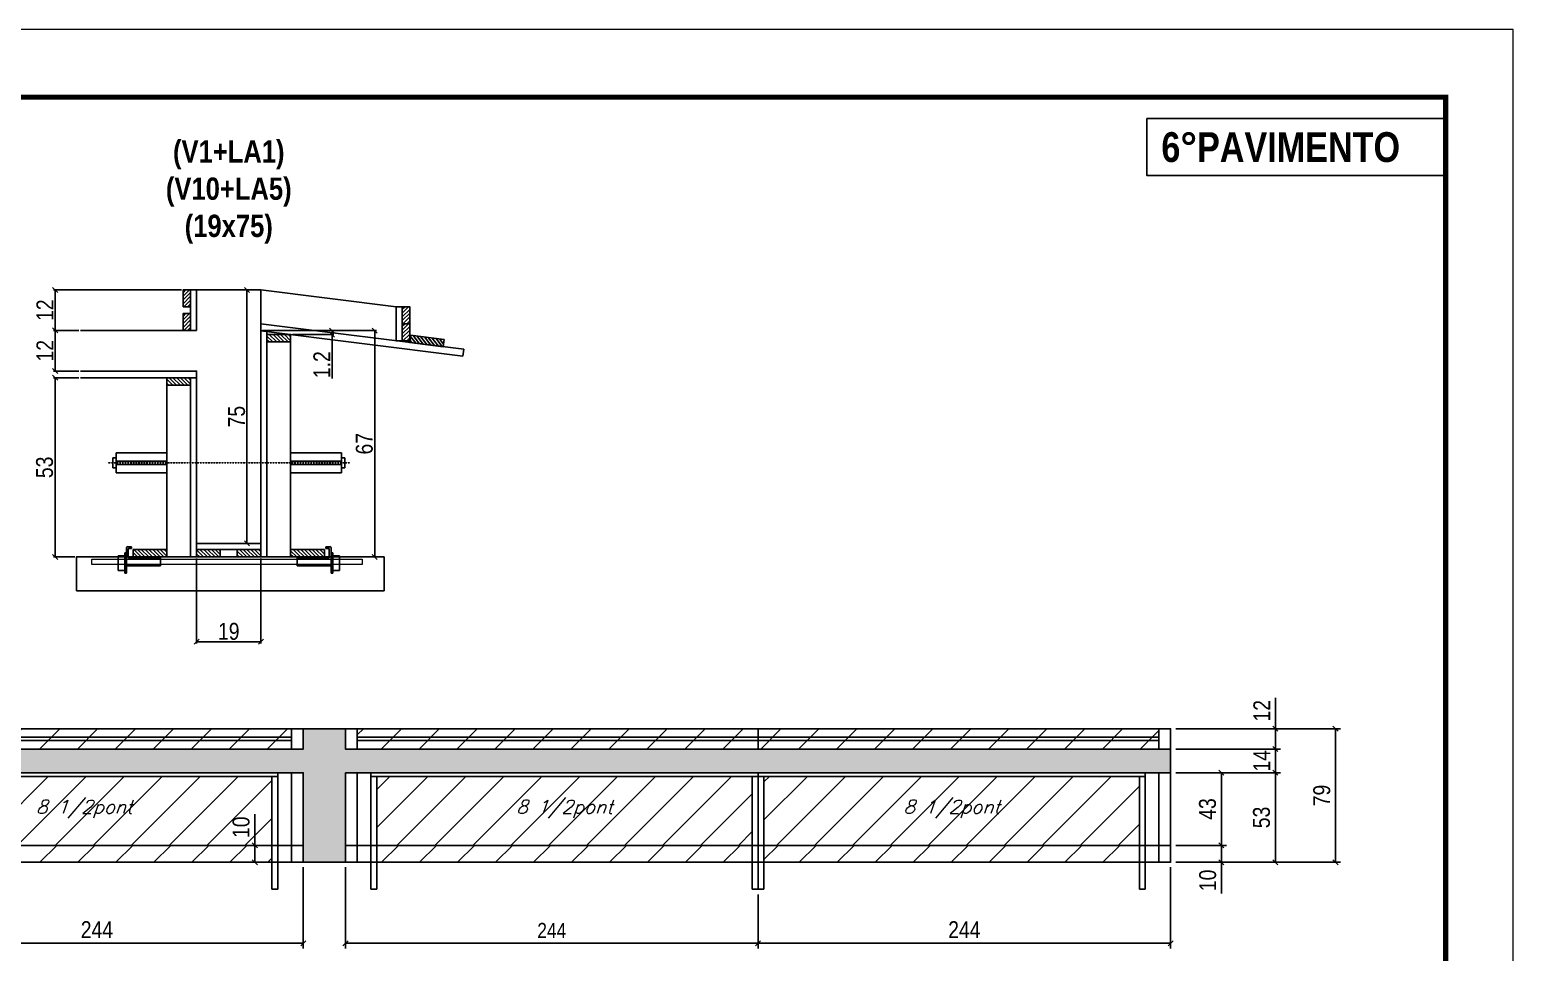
# Model space of a CAD drawing. Extents: x 3330 to 22105, y 1197 to 30204.
# Drawn here: x 15039 to 15916, y 20078 to 20625 of the extents above; entities that cross this region are included whole.
import ezdxf

# ---------------------------------------------------------------- set-up
doc = ezdxf.new("R2010")
doc.units = 0
doc.linetypes.add('DASHED', pattern=[0.75, 0.5, -0.25])
doc.linetypes.add('HIDDEN', pattern=[0.375, 0.25, -0.125])
for name, color, linetype in [('barrote', 251, 'Continuous'), ('COTA', 241, 'Continuous'), ('NOMENCLATURA', 7, 'Continuous'), ('Painéis', 200, 'Continuous'), ('presilha', 1, 'Continuous'), ('SARR_2.2x10', 60, 'Continuous'), ('SARR_2.2x7', 40, 'Continuous'), ('SARR_3.5x7', 81, 'Continuous'), ('SARR_EDITAR', 141, 'Continuous'), ('TENSOR', 3, 'Continuous'), ('texto', 7, 'Continuous')]:
    doc.layers.add(name, color=color, linetype=linetype)
for name, color, linetype, lineweight in [('CONCRETO', 251, 'Continuous', 25), ('Folhas', 255, 'Continuous', 9), ('Hachura', 251, 'Continuous', 9), ('SARRAFO DE PRESSAO', 251, 'DASHED', 9), ('SCO-___-LAJ', 2, 'Continuous', 0)]:
    doc.layers.add(name, color=color, linetype=linetype, lineweight=lineweight)
doc.styles.add('COTA TECNICA', font='techl___.ttf', dxfattribs={"height": 10})
doc.styles.add('COTA TECNICA 2X', font='techl___.ttf', dxfattribs={"height": 10})
doc.styles.add('COTA TECNICA-50', font='techl___.ttf', dxfattribs={"height": 9})
doc.styles.add('Romans', font='romans.shx')
doc.styles.add('TECNICA', font='techb___.ttf', dxfattribs={"height": 10})
doc.dimstyles.new('COTA PAINEL-50', dxfattribs={"dimtxt": 9, "dimasz": 3, "dimexe": 3, "dimexo": 3, "dimgap": 3, "dimtad": 1, "dimdec": 1, "dimzin": 12, "dimdsep": 46, "dimtxsty": 'COTA TECNICA-50', "dimblk1": 'OBLIQUE', "dimblk2": 'OBLIQUE', "dimsah": 1, "dimcen": 0.9, "dimclrd": 4, "dimclre": 4, "dimclrt": 240, "dimadec": 1, "dimazin": 3, "dimtfac": 1, "dimtdec": 1, "dimtmove": 0, "dimatfit": 3, "dimfxl": 1, "dimtolj": 1, "dimtzin": 12, "dimarcsym": 0})
doc.dimstyles.new('PAINEL', dxfattribs={"dimtxt": 10, "dimasz": 3, "dimexe": 3, "dimexo": 3, "dimgap": 3, "dimtad": 1, "dimdec": 1, "dimzin": 12, "dimdsep": 46, "dimtxsty": 'COTA TECNICA', "dimblk1": 'OBLIQUE', "dimblk2": 'OBLIQUE', "dimsah": 1, "dimcen": 0.9, "dimclrd": 4, "dimclre": 4, "dimclrt": 240, "dimadec": 1, "dimazin": 3, "dimtfac": 1, "dimtdec": 1, "dimtmove": 0, "dimatfit": 3, "dimfxl": 1, "dimtolj": 1, "dimtzin": 12, "dimarcsym": 0})
doc.dimstyles.new('SECAO', dxfattribs={"dimscale": 0.333333, "dimtxt": 5, "dimasz": 9, "dimexe": 3, "dimexo": 3, "dimgap": 3, "dimtad": 1, "dimdec": 1, "dimlfac": 0.5, "dimzin": 12, "dimdsep": 46, "dimtxsty": 'COTA TECNICA 2X', "dimblk1": 'OBLIQUE', "dimblk2": 'OBLIQUE', "dimsah": 1, "dimcen": 0.9, "dimclrd": 4, "dimclre": 4, "dimclrt": 240, "dimadec": 1, "dimazin": 3, "dimtfac": 1, "dimtdec": 1, "dimtmove": 0, "dimatfit": 3, "dimfxl": 1, "dimtolj": 1, "dimtzin": 12, "dimarcsym": 0})
pattern_1 = [(135, (48293.3284, -103199.6581), (-1.122532015, -1.122532015), [])]

# ---------------------------------------------------------------- blocks, each defined once
blk = doc.blocks.new('9999999999')
at = {"layer": 'Folhas'}
blk.add_lwpolyline([(98138.98, 34190.21), (99623.98, 34190.21), (99623.98, 35240.21), (98138.98, 35240.21)], close=True, dxfattribs=at)
at = {"layer": 'Folhas', "color": 30, "const_width": 3}
blk.add_lwpolyline([(98213.98, 34230.21), (99583.98, 34230.21), (99583.98, 35200.21), (98213.98, 35200.21)], close=True, dxfattribs=at)
blk = doc.blocks.new('PRESILHA METÁLICA 1')
at = {"layer": 'presilha'}
for p, q in [((6, 15.5), (7.5, 15.5)), ((6, -2.5), (6, 15.5)), ((7.5, 10.6), (7.5, 19.9)), ((7.5, 15.5), (7.5, -2.5)), ((12, 21), (8.6, 21)), ((9, 11.6), (9, 18.9)), ((12, 19.5), (9.6, 19.5)), ((12, 21), (12, 19.5)), ((0, 13), (6, 13)), ((0, 13), (0, 0)), ((6, 0), (0, 0)), ((6, 13), (6, 0)), ((37.5, 4.1), (7.5, 4.1)), ((37.5, 11), (9.6, 11)), ((37.5, 11), (37.5, 4.1)), ((7.5, -2.5), (6, -2.5))]:
    blk.add_line(p, q, dxfattribs=at)
for centre, radius, start, end in [((8.6, 19.9), 1.14, 90, 180), ((9.6, 18.9), 0.57, 90, 180), ((9.6, 11.6), 0.57, 180, 270)]:
    blk.add_arc(centre, radius, start, end, dxfattribs=at)
blk = doc.blocks.new('_Oblique')
at = {"color": 0, "linetype": 'ByBlock', "lineweight": -2}
blk.add_line((-0.5, -0.5), (0.5, 0.5), dxfattribs=at)
blk = doc.blocks.new('*D2086')
at = {"layer": 'COTA', "color": 4, "lineweight": -2, "transparency": 16777216}
for p, q in [((15137.39, 20311.51), (15137.39, 20261.3)), ((15175.39, 20311.51), (15175.39, 20261.3)), ((15137.39, 20262.3), (15175.39, 20262.3))]:
    blk.add_line(p, q, dxfattribs=at)
at = {"layer": 'Defpoints', "color": 0, "transparency": 16777216}
for p in [(15137.39, 20312.51), (15175.39, 20312.51), (15175.39, 20262.3)]:
    blk.add_point(p, dxfattribs=at)
at = {"layer": 'COTA', "color": 4, "lineweight": -2, "transparency": 16777216, "xscale": 3, "yscale": 3, "zscale": 3, "rotation": 180}
blk.add_blockref('_Oblique', (15137.39, 20262.3), dxfattribs=at)
at = {"layer": 'COTA', "color": 4, "lineweight": -2, "transparency": 16777216, "xscale": 3, "yscale": 3, "zscale": 3}
blk.add_blockref('_Oblique', (15175.39, 20262.3), dxfattribs=at)
at = {"layer": 'COTA', "color": 240, "transparency": 16777216, "insert": (15156.39, 20268.38), "char_height": 10, "attachment_point": 5, "style": 'COTA TECNICA 2X'}
blk.add_mtext('\\A1;19', dxfattribs=at)
blk = doc.blocks.new('*D2087')
at = {"layer": 'COTA', "color": 4, "lineweight": -2, "transparency": 16777216}
for p, q in [((15067.69, 20418.51), (15052.71, 20418.51)), ((15053.71, 20312.51), (15053.71, 20418.51)), ((15065.33, 20312.51), (15052.71, 20312.51))]:
    blk.add_line(p, q, dxfattribs=at)
at = {"layer": 'Defpoints', "color": 0, "transparency": 16777216}
for p in [(15053.71, 20418.51), (15068.69, 20418.51), (15066.33, 20312.51)]:
    blk.add_point(p, dxfattribs=at)
at = {"layer": 'COTA', "color": 4, "lineweight": -2, "transparency": 16777216, "xscale": 3, "yscale": 3, "zscale": 3}
for p, rotation in [((15053.71, 20418.51), 90), ((15053.71, 20312.51), 270)]:
    blk.add_blockref('_Oblique', p, dxfattribs=dict(at, rotation=rotation))
at = {"layer": 'COTA', "color": 240, "transparency": 16777216, "insert": (15047.49, 20365.51), "char_height": 10, "attachment_point": 5, "rotation": 90, "style": 'COTA TECNICA 2X'}
blk.add_mtext('\\A1;53', dxfattribs=at)
blk = doc.blocks.new('*D2088')
at = {"layer": 'COTA', "color": 4, "lineweight": -2, "transparency": 16777216}
for p, q in [((15067.69, 20446.51), (15052.71, 20446.51)), ((15053.71, 20422.51), (15053.71, 20446.51)), ((15067.69, 20422.51), (15052.71, 20422.51))]:
    blk.add_line(p, q, dxfattribs=at)
at = {"layer": 'Defpoints', "color": 0, "transparency": 16777216}
for p in [(15053.71, 20446.51), (15068.69, 20446.51), (15068.69, 20422.51)]:
    blk.add_point(p, dxfattribs=at)
at = {"layer": 'COTA', "color": 4, "lineweight": -2, "transparency": 16777216, "xscale": 3, "yscale": 3, "zscale": 3}
for p, rotation in [((15053.71, 20446.51), 90), ((15053.71, 20422.51), 270)]:
    blk.add_blockref('_Oblique', p, dxfattribs=dict(at, rotation=rotation))
at = {"layer": 'COTA', "color": 240, "transparency": 16777216, "insert": (15047.65, 20434.51), "char_height": 10, "attachment_point": 5, "rotation": 90, "style": 'COTA TECNICA 2X'}
blk.add_mtext('\\A1;12', dxfattribs=at)
blk = doc.blocks.new('*D2089')
at = {"layer": 'COTA', "color": 4, "lineweight": -2, "transparency": 16777216}
for p, q in [((15128.39, 20470.51), (15052.71, 20470.51)), ((15053.71, 20446.51), (15053.71, 20470.51)), ((15067.69, 20446.51), (15052.71, 20446.51))]:
    blk.add_line(p, q, dxfattribs=at)
at = {"layer": 'Defpoints', "color": 0, "transparency": 16777216}
for p in [(15053.71, 20470.51), (15129.39, 20470.51), (15068.69, 20446.51)]:
    blk.add_point(p, dxfattribs=at)
at = {"layer": 'COTA', "color": 4, "lineweight": -2, "transparency": 16777216, "xscale": 3, "yscale": 3, "zscale": 3}
for p, rotation in [((15053.71, 20470.51), 90), ((15053.71, 20446.51), 270)]:
    blk.add_blockref('_Oblique', p, dxfattribs=dict(at, rotation=rotation))
at = {"layer": 'COTA', "color": 240, "transparency": 16777216, "insert": (15047.65, 20458.51), "char_height": 10, "attachment_point": 5, "rotation": 90, "style": 'COTA TECNICA 2X'}
blk.add_mtext('\\A1;12', dxfattribs=at)
blk = doc.blocks.new('*D2090')
at = {"layer": 'COTA', "color": 4, "lineweight": -2, "transparency": 16777216}
for p, q in [((15176.39, 20446.42), (15243.68, 20446.42)), ((15242.68, 20312.51), (15242.68, 20446.42)), ((15247.25, 20312.51), (15241.68, 20312.51))]:
    blk.add_line(p, q, dxfattribs=at)
at = {"layer": 'Defpoints', "color": 0, "transparency": 16777216}
for p in [(15175.39, 20446.42), (15242.68, 20446.42), (15248.25, 20312.51)]:
    blk.add_point(p, dxfattribs=at)
at = {"layer": 'COTA', "color": 4, "lineweight": -2, "transparency": 16777216, "xscale": 3, "yscale": 3, "zscale": 3}
for p, rotation in [((15242.68, 20446.42), 90), ((15242.68, 20312.51), 270)]:
    blk.add_blockref('_Oblique', p, dxfattribs=dict(at, rotation=rotation))
at = {"layer": 'COTA', "color": 240, "transparency": 16777216, "insert": (15236.58, 20379.47), "char_height": 10, "attachment_point": 5, "rotation": 90, "style": 'COTA TECNICA 2X'}
blk.add_mtext('\\A1;67', dxfattribs=at)
blk = doc.blocks.new('*D2091')
at = {"layer": 'COTA', "color": 4, "lineweight": -2, "transparency": 16777216}
for p, q in [((15174.39, 20470.51), (15166.15, 20470.51)), ((15167.15, 20320.51), (15167.15, 20470.51)), ((15174.39, 20320.51), (15166.15, 20320.51))]:
    blk.add_line(p, q, dxfattribs=at)
at = {"layer": 'Defpoints', "color": 0, "transparency": 16777216}
for p in [(15167.15, 20470.51), (15175.39, 20470.51), (15175.39, 20320.51)]:
    blk.add_point(p, dxfattribs=at)
at = {"layer": 'COTA', "color": 4, "lineweight": -2, "transparency": 16777216, "xscale": 3, "yscale": 3, "zscale": 3}
for p, rotation in [((15167.15, 20470.51), 90), ((15167.15, 20320.51), 270)]:
    blk.add_blockref('_Oblique', p, dxfattribs=dict(at, rotation=rotation))
at = {"layer": 'COTA', "color": 240, "transparency": 16777216, "insert": (15161.04, 20395.51), "char_height": 10, "attachment_point": 5, "rotation": 90, "style": 'COTA TECNICA 2X'}
blk.add_mtext('\\A1;75', dxfattribs=at)
blk = doc.blocks.new('*D2092')
at = {"layer": 'COTA', "color": 4, "lineweight": -2, "transparency": 16777216}
for p, q in [((15176.39, 20446.42), (15218.49, 20446.42)), ((15193.99, 20444.12), (15218.49, 20444.12)), ((15217.49, 20446.42), (15217.49, 20444.12)), ((15217.49, 20444.12), (15217.49, 20418.04))]:
    blk.add_line(p, q, dxfattribs=at)
at = {"layer": 'Defpoints', "color": 0, "transparency": 16777216}
for p in [(15175.39, 20446.42), (15192.99, 20444.12), (15217.49, 20446.42)]:
    blk.add_point(p, dxfattribs=at)
at = {"layer": 'COTA', "color": 4, "lineweight": -2, "transparency": 16777216, "xscale": 3, "yscale": 3, "zscale": 3}
for p, rotation in [((15217.49, 20446.42), 90), ((15217.49, 20444.12), 270)]:
    blk.add_blockref('_Oblique', p, dxfattribs=dict(at, rotation=rotation))
at = {"layer": 'COTA', "color": 240, "transparency": 16777216, "insert": (15211.43, 20426.26), "char_height": 10, "attachment_point": 5, "rotation": 90, "style": 'COTA TECNICA 2X'}
blk.add_mtext('\\A1;1.2', dxfattribs=at)
blk = doc.blocks.new('*D2151')
at = {"layer": 'COTA', "color": 4, "linetype": 'ByBlock', "lineweight": -2, "transparency": 16777216}
for p, q in [((15200.41, 20128.8), (15200.41, 20080.84)), ((14956.41, 20112.8), (14956.41, 20080.84)), ((15200.41, 20083.84), (14956.41, 20083.84))]:
    blk.add_line(p, q, dxfattribs=at)
at = {"layer": 'Defpoints', "color": 0, "linetype": 'ByBlock', "transparency": 16777216}
for p in [(15200.41, 20131.8), (14956.41, 20115.8), (14956.41, 20083.84)]:
    blk.add_point(p, dxfattribs=at)
at = {"layer": 'COTA', "color": 4, "linetype": 'ByBlock', "lineweight": -2, "transparency": 16777216, "xscale": 3, "yscale": 3, "zscale": 3, "rotation": 180}
blk.add_blockref('_Oblique', (14956.41, 20083.84), dxfattribs=at)
at = {"layer": 'COTA', "color": 4, "linetype": 'ByBlock', "lineweight": -2, "transparency": 16777216, "xscale": 3, "yscale": 3, "zscale": 3}
blk.add_blockref('_Oblique', (15200.41, 20083.84), dxfattribs=at)
at = {"layer": 'COTA', "color": 240, "linetype": 'ByBlock', "transparency": 16777216, "insert": (15078.41, 20091.91), "char_height": 10, "attachment_point": 5, "style": 'COTA TECNICA'}
blk.add_mtext('\\A1;244', dxfattribs=at)
blk = doc.blocks.new('*D2152')
at = {"layer": 'COTA', "color": 4, "linetype": 'ByBlock', "lineweight": -2, "transparency": 16777216}
for p, q in [((15225.41, 20128.8), (15225.41, 20080.84)), ((15469.41, 20112.8), (15469.41, 20080.84)), ((15469.41, 20083.84), (15225.41, 20083.84))]:
    blk.add_line(p, q, dxfattribs=at)
at = {"layer": 'Defpoints', "color": 0, "linetype": 'ByBlock', "transparency": 16777216}
for p in [(15225.41, 20131.8), (15469.41, 20115.8), (15225.41, 20083.84)]:
    blk.add_point(p, dxfattribs=at)
at = {"layer": 'COTA', "color": 4, "linetype": 'ByBlock', "lineweight": -2, "transparency": 16777216, "xscale": 3, "yscale": 3, "zscale": 3, "rotation": 180}
blk.add_blockref('_Oblique', (15225.41, 20083.84), dxfattribs=at)
at = {"layer": 'COTA', "color": 4, "linetype": 'ByBlock', "lineweight": -2, "transparency": 16777216, "xscale": 3, "yscale": 3, "zscale": 3}
blk.add_blockref('_Oblique', (15469.41, 20083.84), dxfattribs=at)
at = {"layer": 'COTA', "color": 240, "linetype": 'ByBlock', "transparency": 16777216, "insert": (15347.41, 20091.4), "char_height": 9, "attachment_point": 5, "style": 'COTA TECNICA-50'}
blk.add_mtext('\\A1;244', dxfattribs=at)
blk = doc.blocks.new('*D2153')
at = {"layer": 'COTA', "color": 4, "linetype": 'ByBlock', "lineweight": -2, "transparency": 16777216}
for p, q in [((15713.41, 20128.8), (15713.41, 20080.84)), ((15469.41, 20112.8), (15469.41, 20080.84)), ((15713.41, 20083.84), (15469.41, 20083.84))]:
    blk.add_line(p, q, dxfattribs=at)
at = {"layer": 'Defpoints', "color": 0, "linetype": 'ByBlock', "transparency": 16777216}
for p in [(15713.41, 20131.8), (15469.41, 20115.8), (15469.41, 20083.84)]:
    blk.add_point(p, dxfattribs=at)
at = {"layer": 'COTA', "color": 4, "linetype": 'ByBlock', "lineweight": -2, "transparency": 16777216, "xscale": 3, "yscale": 3, "zscale": 3, "rotation": 180}
blk.add_blockref('_Oblique', (15469.41, 20083.84), dxfattribs=at)
at = {"layer": 'COTA', "color": 4, "linetype": 'ByBlock', "lineweight": -2, "transparency": 16777216, "xscale": 3, "yscale": 3, "zscale": 3}
blk.add_blockref('_Oblique', (15713.41, 20083.84), dxfattribs=at)
at = {"layer": 'COTA', "color": 240, "linetype": 'ByBlock', "transparency": 16777216, "insert": (15591.41, 20091.91), "char_height": 10, "attachment_point": 5, "style": 'COTA TECNICA'}
blk.add_mtext('\\A1;244', dxfattribs=at)
blk = doc.blocks.new('*D2154')
at = {"layer": 'COTA', "color": 4, "linetype": 'ByBlock', "lineweight": -2, "transparency": 16777216}
for p, q in [((15716.41, 20184.8), (15778.38, 20184.8)), ((15775.38, 20184.8), (15775.38, 20131.8)), ((15716.41, 20131.8), (15778.38, 20131.8))]:
    blk.add_line(p, q, dxfattribs=at)
at = {"layer": 'Defpoints', "color": 0, "linetype": 'ByBlock', "transparency": 16777216}
for p in [(15713.41, 20184.8), (15713.41, 20131.8), (15775.38, 20131.8)]:
    blk.add_point(p, dxfattribs=at)
at = {"layer": 'COTA', "color": 4, "linetype": 'ByBlock', "lineweight": -2, "transparency": 16777216, "xscale": 3, "yscale": 3, "zscale": 3}
for p, rotation in [((15775.38, 20184.8), 90), ((15775.38, 20131.8), 270)]:
    blk.add_blockref('_Oblique', p, dxfattribs=dict(at, rotation=rotation))
at = {"layer": 'COTA', "color": 240, "linetype": 'ByBlock', "transparency": 16777216, "insert": (15767.16, 20158.3), "char_height": 10, "attachment_point": 5, "rotation": 90, "style": 'COTA TECNICA'}
blk.add_mtext('\\A1;53', dxfattribs=at)
blk = doc.blocks.new('*D2155')
at = {"layer": 'COTA', "color": 4, "linetype": 'ByBlock', "lineweight": -2, "transparency": 16777216}
for p, q in [((15716.41, 20198.8), (15778.38, 20198.8)), ((15775.38, 20184.8), (15775.38, 20198.8)), ((15716.41, 20184.8), (15778.38, 20184.8))]:
    blk.add_line(p, q, dxfattribs=at)
at = {"layer": 'Defpoints', "color": 0, "linetype": 'ByBlock', "transparency": 16777216}
for p in [(15713.41, 20198.8), (15775.38, 20198.8), (15713.41, 20184.8)]:
    blk.add_point(p, dxfattribs=at)
at = {"layer": 'COTA', "color": 4, "linetype": 'ByBlock', "lineweight": -2, "transparency": 16777216, "xscale": 3, "yscale": 3, "zscale": 3}
for p, rotation in [((15775.38, 20198.8), 90), ((15775.38, 20184.8), 270)]:
    blk.add_blockref('_Oblique', p, dxfattribs=dict(at, rotation=rotation))
at = {"layer": 'COTA', "color": 240, "linetype": 'ByBlock', "transparency": 16777216, "insert": (15767.31, 20191.8), "char_height": 10, "attachment_point": 5, "rotation": 90, "style": 'COTA TECNICA'}
blk.add_mtext('\\A1;14', dxfattribs=at)
blk = doc.blocks.new('*D2156')
at = {"layer": 'COTA', "color": 4, "linetype": 'ByBlock', "lineweight": -2, "transparency": 16777216}
for p, q in [((15171.81, 20141.8), (15171.81, 20160.23)), ((15178.91, 20141.8), (15168.81, 20141.8)), ((15171.81, 20131.8), (15171.81, 20141.8)), ((15178.91, 20131.8), (15168.81, 20131.8))]:
    blk.add_line(p, q, dxfattribs=at)
at = {"layer": 'Defpoints', "color": 0, "linetype": 'ByBlock', "transparency": 16777216}
for p in [(15171.81, 20141.8), (15181.91, 20141.8), (15181.91, 20131.8)]:
    blk.add_point(p, dxfattribs=at)
at = {"layer": 'COTA', "color": 4, "linetype": 'ByBlock', "lineweight": -2, "transparency": 16777216, "xscale": 3, "yscale": 3, "zscale": 3}
for p, rotation in [((15171.81, 20141.8), 90), ((15171.81, 20131.8), 270)]:
    blk.add_blockref('_Oblique', p, dxfattribs=dict(at, rotation=rotation))
at = {"layer": 'COTA', "color": 240, "linetype": 'ByBlock', "transparency": 16777216, "insert": (15163.71, 20152.51), "char_height": 10, "attachment_point": 5, "rotation": 90, "style": 'COTA TECNICA'}
blk.add_mtext('\\A1;10', dxfattribs=at)
blk = doc.blocks.new('*D2157')
at = {"layer": 'COTA', "color": 4, "linetype": 'ByBlock', "lineweight": -2, "transparency": 16777216}
for p, q in [((15775.38, 20210.8), (15775.38, 20229.11)), ((15716.41, 20210.8), (15778.38, 20210.8)), ((15775.38, 20198.8), (15775.38, 20210.8)), ((15716.41, 20198.8), (15778.38, 20198.8))]:
    blk.add_line(p, q, dxfattribs=at)
at = {"layer": 'Defpoints', "color": 0, "linetype": 'ByBlock', "transparency": 16777216}
for p in [(15713.41, 20210.8), (15775.38, 20210.8), (15713.41, 20198.8)]:
    blk.add_point(p, dxfattribs=at)
at = {"layer": 'COTA', "color": 4, "linetype": 'ByBlock', "lineweight": -2, "transparency": 16777216, "xscale": 3, "yscale": 3, "zscale": 3}
for p, rotation in [((15775.38, 20210.8), 90), ((15775.38, 20198.8), 270)]:
    blk.add_blockref('_Oblique', p, dxfattribs=dict(at, rotation=rotation))
at = {"layer": 'COTA', "color": 240, "linetype": 'ByBlock', "transparency": 16777216, "insert": (15767.33, 20221.45), "char_height": 10, "attachment_point": 5, "rotation": 90, "style": 'COTA TECNICA'}
blk.add_mtext('\\A1;12', dxfattribs=at)
blk = doc.blocks.new('*D2158')
at = {"layer": 'COTA', "color": 4, "linetype": 'ByBlock', "lineweight": -2, "transparency": 16777216}
for p, q in [((15716.41, 20184.8), (15746.45, 20184.8)), ((15743.45, 20184.8), (15743.45, 20141.8)), ((15716.41, 20141.8), (15746.45, 20141.8))]:
    blk.add_line(p, q, dxfattribs=at)
at = {"layer": 'Defpoints', "color": 0, "linetype": 'ByBlock', "transparency": 16777216}
for p in [(15713.41, 20184.8), (15713.41, 20141.8), (15743.45, 20141.8)]:
    blk.add_point(p, dxfattribs=at)
at = {"layer": 'COTA', "color": 4, "linetype": 'ByBlock', "lineweight": -2, "transparency": 16777216, "xscale": 3, "yscale": 3, "zscale": 3}
for p, rotation in [((15743.45, 20184.8), 90), ((15743.45, 20141.8), 270)]:
    blk.add_blockref('_Oblique', p, dxfattribs=dict(at, rotation=rotation))
at = {"layer": 'COTA', "color": 240, "linetype": 'ByBlock', "transparency": 16777216, "insert": (15735.23, 20163.3), "char_height": 10, "attachment_point": 5, "rotation": 90, "style": 'COTA TECNICA'}
blk.add_mtext('\\A1;43', dxfattribs=at)
blk = doc.blocks.new('*D2159')
at = {"layer": 'COTA', "color": 4, "linetype": 'ByBlock', "lineweight": -2, "transparency": 16777216}
for p, q in [((15716.41, 20141.8), (15746.45, 20141.8)), ((15743.45, 20141.8), (15743.45, 20131.8)), ((15716.41, 20131.8), (15746.45, 20131.8)), ((15743.45, 20131.8), (15743.45, 20113.37))]:
    blk.add_line(p, q, dxfattribs=at)
at = {"layer": 'Defpoints', "color": 0, "linetype": 'ByBlock', "transparency": 16777216}
for p in [(15713.41, 20141.8), (15713.41, 20131.8), (15743.45, 20131.8)]:
    blk.add_point(p, dxfattribs=at)
at = {"layer": 'COTA', "color": 4, "linetype": 'ByBlock', "lineweight": -2, "transparency": 16777216, "xscale": 3, "yscale": 3, "zscale": 3}
for p, rotation in [((15743.45, 20141.8), 90), ((15743.45, 20131.8), 270)]:
    blk.add_blockref('_Oblique', p, dxfattribs=dict(at, rotation=rotation))
at = {"layer": 'COTA', "color": 240, "linetype": 'ByBlock', "transparency": 16777216, "insert": (15735.34, 20121.08), "char_height": 10, "attachment_point": 5, "rotation": 90, "style": 'COTA TECNICA'}
blk.add_mtext('\\A1;10', dxfattribs=at)
blk = doc.blocks.new('*D2160')
at = {"layer": 'COTA', "color": 4, "linetype": 'ByBlock', "lineweight": -2, "transparency": 16777216}
for p, q in [((15716.41, 20210.8), (15813.9, 20210.8)), ((15810.9, 20131.8), (15810.9, 20210.8)), ((15716.41, 20131.8), (15813.9, 20131.8))]:
    blk.add_line(p, q, dxfattribs=at)
at = {"layer": 'Defpoints', "color": 0, "linetype": 'ByBlock', "transparency": 16777216}
for p in [(15713.41, 20210.8), (15810.9, 20210.8), (15713.41, 20131.8)]:
    blk.add_point(p, dxfattribs=at)
at = {"layer": 'COTA', "color": 4, "linetype": 'ByBlock', "lineweight": -2, "transparency": 16777216, "xscale": 3, "yscale": 3, "zscale": 3}
for p, rotation in [((15810.9, 20210.8), 90), ((15810.9, 20131.8), 270)]:
    blk.add_blockref('_Oblique', p, dxfattribs=dict(at, rotation=rotation))
at = {"layer": 'COTA', "color": 240, "linetype": 'ByBlock', "transparency": 16777216, "insert": (15802.8, 20171.3), "char_height": 10, "attachment_point": 5, "rotation": 90, "style": 'COTA TECNICA'}
blk.add_mtext('\\A1;79', dxfattribs=at)

msp = doc.modelspace()

# ---------------------------------------------------------------- hatches: boundary and pattern name
at = {"layer": 'COTA', "linetype": 'ByBlock'}
h = msp.add_hatch(dxfattribs=at)
h.set_pattern_fill('AR-CONC', color=256, scale=0.03)
h.set_pattern_definition([(50, (-116318.947, -8025.254), (5.46554007, -0.47817257), [0.5715, -6.2865]), (355, (-116318.947, -8025.254), (-1.05730264, 5.73170536), [0.4572, -5.02921753]), (100.4514447, (-116318.4915, -8025.2937), (4.40823741, 5.25353256), [0.48570026, -5.34270734]), (46.1842, (-116318.947, -8023.73), (8.13237123, -1.26126984), [0.85725, -9.42975]), (96.6355576, (-116318.269, -8023.835), (7.122124, 7.42278374), [0.7285507, -8.01406824]), (351.184151, (-116318.947, -8023.73), (7.122124, 7.42278374), [0.685799, -7.54379196]), (21, (-116318.185, -8024.111), (4.54843174, -3.06795595), [0.5715, -6.2865]), (326, (-116318.185, -8024.111), (1.85406085, 5.52563898), [0.4572, -5.0292]), (71.451445, (-116317.806, -8024.3665), (6.40249258, 2.45768307), [0.48570026, -5.34269813]), (37.5, (-116318.947, -8025.2538), (0.092658098, 2.536651166), [0, -4.96824, 0, -5.1054, 0, -5.04825]), (7.5, (-116318.947, -8025.2538), (2.004589875, 3.005417245), [0, -2.91084, 0, -4.85394, 0, -1.92405]), (327.5, (-116320.6463, -8025.2538), (4.067717855, -0.17186232), [0, -1.905, 0, -5.9436, 0, -7.8867]), (317.5, (-116321.4083, -8025.254), (4.44387544, 0.76279473), [0, -2.4765, 0, -3.94716, 0, -5.6007])])
h.paths.add_polyline_path([(15225.41, 20184.8), (15469.41, 20184.8), (15713.41, 20184.8), (15713.41, 20198.8), (15225.41, 20198.8), (15225.41, 20210.8), (15200.41, 20210.8), (15200.41, 20198.8), (14712.41, 20198.8), (14712.41, 20184.8), (14956.41, 20184.8), (15200.41, 20184.8), (15200.41, 20141.8), (15200.41, 20131.8), (15225.41, 20131.8), (15225.41, 20141.8)])
at = {"layer": 'Hachura', "linetype": 'ByBlock'}
h = msp.add_hatch(dxfattribs=at)
h.set_pattern_fill('ANSI31', color=256, scale=5)
h.set_pattern_definition([(45, (-114576.441, -6575.657), (-11.2253202, 11.2253202), [])])
h.paths.add_polyline_path([(14719.41, 20210.8), (14719.41, 20198.8), (14956.41, 20198.8), (14956.41, 20210.8)])
h.paths.add_polyline_path([(14956.41, 20210.8), (14956.41, 20198.8), (15193.41, 20198.8), (15193.41, 20210.8)])
h.paths.add_polyline_path([(15469.41, 20198.8), (15469.41, 20210.8), (15232.41, 20210.8), (15232.41, 20198.8)])
h.paths.add_polyline_path([(15469.41, 20210.8), (15469.41, 20198.8), (15706.41, 20198.8), (15706.41, 20210.8)])
h.paths.add_polyline_path([(15694.91, 20131.8), (15694.91, 20141.8), (15472.91, 20141.8), (15472.91, 20131.8)])
h.paths.add_polyline_path([(15243.91, 20141.8), (15243.91, 20131.8), (15465.91, 20131.8), (15465.91, 20141.8)])
h.paths.add_polyline_path([(15181.91, 20131.8), (15181.91, 20141.8), (14959.91, 20141.8), (14959.91, 20131.8)])
h.paths.add_polyline_path([(14952.91, 20131.8), (14952.91, 20141.8), (14730.91, 20141.8), (14730.91, 20131.8)])
h = msp.add_hatch(dxfattribs=at)
h.set_pattern_fill('ANSI31', color=256, scale=5)
h.set_pattern_definition([(45, (-116318.947, -8025.254), (-11.2253202, 11.2253202), [])])
h.paths.add_polyline_path([(14952.91, 20141.8), (14952.91, 20182.6), (14730.91, 20182.6), (14730.91, 20141.8)])
h.paths.add_polyline_path([(15181.91, 20141.8), (15181.91, 20182.6), (14959.91, 20182.6), (14959.91, 20141.8)])
h.paths.add_polyline_path([(15243.91, 20182.6), (15243.91, 20141.8), (15465.91, 20141.8), (15465.91, 20182.6)])
h.paths.add_polyline_path([(15472.91, 20182.6), (15472.91, 20141.8), (15694.91, 20141.8), (15694.91, 20182.6)])
at = {"layer": 'SARR_2.2x10'}
h = msp.add_hatch(dxfattribs=at)
h.set_pattern_fill('ANSI31', color=256, scale=0.5, angle=82.87498)
h.set_pattern_definition([(127.8749837, (32788.3243, -106224.6293), (-1.253096645, -0.974630724), [])])
h.paths.add_polyline_path([(15283.78, 20441.24), (15283.24, 20436.88), (15263.39, 20439.36), (15263.94, 20443.72)])
h = msp.add_hatch(dxfattribs=at)
h.set_pattern_fill('ANSI31', color=256, scale=0.5, angle=90)
h.set_pattern_definition(pattern_1)
h.paths.add_polyline_path([(15099.79, 20316.91), (15099.79, 20312.51), (15119.79, 20312.51), (15119.79, 20316.91)])
h = msp.add_hatch(dxfattribs=at)
h.set_pattern_fill('ANSI31', color=256, scale=0.5, angle=90)
h.set_pattern_definition(pattern_1)
h.paths.add_polyline_path([(15212.99, 20316.91), (15212.99, 20312.51), (15192.99, 20312.51), (15192.99, 20316.91)])
at = {"layer": 'SARR_2.2x7'}
h = msp.add_hatch(dxfattribs=at)
h.set_pattern_fill('ANSI31', color=256, scale=0.5, angle=180)
h.set_pattern_definition([(225, (138645.9594, 53624.0502), (1.122532015, -1.122532015), [])])
h.paths.add_polyline_path([(15129.39, 20460.51), (15133.79, 20460.51), (15133.79, 20470.51), (15129.39, 20470.51)])
h = msp.add_hatch(dxfattribs=at)
h.set_pattern_fill('ANSI31', color=256, scale=0.5, angle=180)
h.set_pattern_definition([(225, (138645.9594, 53610.0502), (1.122532015, -1.122532015), [])])
h.paths.add_polyline_path([(15129.39, 20446.51), (15133.79, 20446.51), (15133.79, 20456.51), (15129.39, 20456.51)])
h = msp.add_hatch(dxfattribs=at)
h.set_pattern_fill('ANSI31', color=256, scale=0.5, angle=180)
h.set_pattern_definition([(225, (138775.5594, 53614.0502), (1.122532015, -1.122532015), [])])
h.paths.add_polyline_path([(15258.99, 20450.51), (15263.39, 20450.51), (15263.39, 20460.51), (15258.99, 20460.51)])
h = msp.add_hatch(dxfattribs=at)
h.set_pattern_fill('ANSI31', color=256, scale=0.5, angle=90)
h.set_pattern_definition([(135, (48346.5284, -103072.4449), (-1.122532015, -1.122532015), [])])
h.paths.add_polyline_path([(15192.99, 20444.12), (15192.99, 20439.72), (15178.99, 20439.72), (15178.99, 20444.12)])
h = msp.add_hatch(dxfattribs=at)
h.set_pattern_fill('ANSI31', color=256, scale=0.5, angle=180)
h.set_pattern_definition([(225, (138775.5594, 53603.9724), (1.122532015, -1.122532015), [])])
h.paths.add_polyline_path([(15258.99, 20440.43), (15263.39, 20440.43), (15263.39, 20450.43), (15258.99, 20450.43)])
h = msp.add_hatch(dxfattribs=at)
h.set_pattern_fill('ANSI31', color=256, scale=0.5, angle=90)
h.set_pattern_definition([(135, (48287.3284, -103098.0581), (-1.122532015, -1.122532015), [])])
h.paths.add_polyline_path([(15133.79, 20418.51), (15133.79, 20414.11), (15119.79, 20414.11), (15119.79, 20418.51)])
h = msp.add_hatch(dxfattribs=at)
h.set_pattern_fill('ANSI31', color=256, scale=0.5, angle=90)
h.set_pattern_definition([(135, (48372.9284, -103199.6581), (-1.122532015, -1.122532015), [])])
h.paths.add_polyline_path([(15151.39, 20312.51), (15151.39, 20316.91), (15137.39, 20316.91), (15137.39, 20312.51)])
h = msp.add_hatch(dxfattribs=at)
h.set_pattern_fill('ANSI31', color=256, scale=0.5, angle=90)
h.set_pattern_definition([(135, (48310.9284, -103199.6581), (-1.122532015, -1.122532015), [])])
h.paths.add_polyline_path([(15161.39, 20312.51), (15161.39, 20316.91), (15175.39, 20316.91), (15175.39, 20312.51)])

# ---------------------------------------------------------------- linework, layer by layer
at = {"ltscale": 3}
for p, q in [((15089.79, 20374.16), (15089.79, 20362.16)), ((15089.79, 20374.16), (15119.79, 20374.16)), ((15222.99, 20374.16), (15192.99, 20374.16)), ((15222.99, 20374.16), (15222.99, 20362.16)), ((15087.79, 20371.16), (15087.79, 20365.16)), ((15089.79, 20371.16), (15087.79, 20371.16)), ((15089.79, 20365.16), (15087.79, 20365.16)), ((15119.79, 20369.16), (15089.79, 20369.16)), ((15119.79, 20367.16), (15089.79, 20367.16)), ((15192.99, 20369.16), (15222.99, 20369.16)), ((15192.99, 20367.16), (15222.99, 20367.16)), ((15222.99, 20371.16), (15224.99, 20371.16)), ((15222.99, 20365.16), (15224.99, 20365.16)), ((15224.99, 20371.16), (15224.99, 20365.16)), ((15089.79, 20362.16), (15119.79, 20362.16)), ((15222.99, 20362.16), (15192.99, 20362.16))]:
    msp.add_line(p, q, dxfattribs=at)
at = {"layer": 'barrote', "elevation": 0}
msp.add_lwpolyline([(15066.33, 20292.51), (15248.25, 20292.51), (15248.25, 20312.51), (15066.33, 20312.51)], close=True, dxfattribs=at)
at = {"layer": 'CONCRETO', "linetype": 'Continuous'}
for p, q in [((15133.79, 20446.51), (15133.79, 20470.51)), ((15175.39, 20470.51), (15137.39, 20470.51)), ((15137.39, 20470.51), (15137.39, 20446.51)), ((15175.39, 20450.36), (15175.39, 20470.51)), ((15255.39, 20460.51), (15175.39, 20470.51)), ((15175.39, 20470.51), (15175.39, 20450.36)), ((15255.39, 20440.36), (15255.39, 20460.51)), ((15255.39, 20440.36), (15255.39, 20460.51)), ((15137.39, 20446.51), (15068.69, 20446.51)), ((15175.39, 20320.51), (15175.39, 20450.36)), ((15137.39, 20422.51), (15137.39, 20320.51)), ((15137.39, 20320.51), (15175.39, 20320.51))]:
    msp.add_line(p, q, dxfattribs=at)
at = {"layer": 'COTA', "linetype": 'ByBlock'}
for p, q in [((15225.41, 20210.8), (15200.41, 20210.8)), ((15713.41, 20184.8), (15713.41, 20198.8)), ((15225.41, 20131.8), (15200.41, 20131.8)), ((15469.41, 20131.8), (15469.41, 20115.8)), ((15185.41, 20115.8), (15181.91, 20115.8)), ((15243.91, 20115.8), (15240.41, 20115.8)), ((15472.91, 20115.8), (15465.91, 20115.8)), ((15698.41, 20115.8), (15694.91, 20115.8))]:
    msp.add_line(p, q, dxfattribs=at)
at = {"layer": 'NOMENCLATURA'}
msp.add_lwpolyline([(15699.33, 20572.02), (15876.86, 20572.02), (15876.86, 20538.2), (15699.33, 20538.2)], close=True, dxfattribs=at)
at = {"layer": 'Painéis', "linetype": 'Continuous'}
for p, q in [((15175.39, 20450.36), (15295.39, 20435.36)), ((15175.39, 20446.32), (15294.89, 20431.39)), ((15295.39, 20435.36), (15294.89, 20431.39)), ((15469.41, 20198.8), (15469.41, 20210.8)), ((15469.41, 20141.8), (15469.41, 20184.8)), ((15469.41, 20141.8), (15469.41, 20131.8))]:
    msp.add_line(p, q, dxfattribs=at)
for points in [[(15137.39, 20446.51), (15137.39, 20470.51), (15133.79, 20470.51), (15133.79, 20446.51)], [(15258.99, 20440.36), (15258.99, 20460.51), (15255.39, 20460.51), (15255.39, 20440.36)], [(14712.41, 20210.8), (15200.41, 20210.8), (15200.41, 20198.8), (14712.41, 20198.8)], [(15225.41, 20210.8), (15713.41, 20210.8), (15713.41, 20198.8), (15225.41, 20198.8)], [(14956.41, 20184.8), (15200.41, 20184.8), (15200.41, 20141.8), (14956.41, 20141.8)], [(15225.41, 20184.8), (15469.41, 20184.8), (15469.41, 20141.8), (15225.41, 20141.8)], [(15469.41, 20184.8), (15713.41, 20184.8), (15713.41, 20141.8), (15469.41, 20141.8)], [(14712.41, 20141.8), (15200.41, 20141.8), (15200.41, 20131.8), (14712.41, 20131.8)], [(15225.41, 20141.8), (15713.41, 20141.8), (15713.41, 20131.8), (15225.41, 20131.8)]]:
    msp.add_lwpolyline(points, close=True, dxfattribs=at)
at = {"layer": 'Painéis', "linetype": 'Continuous', "elevation": 0}
for points in [[(15175.39, 20312.51), (15175.39, 20446.32), (15178.99, 20446.32), (15178.99, 20312.51)], [(15133.79, 20312.51), (15133.79, 20418.51), (15137.39, 20418.51), (15137.39, 20312.51)], [(15175.39, 20320.51), (15137.39, 20320.51), (15137.39, 20316.91), (15175.39, 20316.91)]]:
    msp.add_lwpolyline(points, close=True, dxfattribs=at)
at = {"layer": 'Painéis', "linetype": 'Continuous'}
msp.add_lwpolyline([(15068.69, 20418.51), (15137.39, 20418.51), (15137.39, 20422.51), (15068.69, 20422.51)], dxfattribs=at)
at = {"layer": 'SARR_2.2x10'}
msp.add_lwpolyline([(15283.78, 20441.24), (15263.94, 20443.72), (15263.39, 20439.36), (15283.24, 20436.88)], close=True, dxfattribs=at)
at = {"layer": 'SARR_2.2x10', "elevation": 0}
for points in [[(15099.79, 20316.91), (15119.79, 20316.91), (15119.79, 20312.51), (15099.79, 20312.51)], [(15212.99, 20316.91), (15192.99, 20316.91), (15192.99, 20312.51), (15212.99, 20312.51)]]:
    msp.add_lwpolyline(points, close=True, dxfattribs=at)
at = {"layer": 'SARR_2.2x7', "linetype": 'Continuous'}
for p, q in [((15193.41, 20210.8), (15193.41, 20198.8)), ((15232.41, 20210.8), (15232.41, 20198.8)), ((15706.41, 20210.8), (15706.41, 20198.8)), ((15185.41, 20182.6), (14956.41, 20182.6)), ((15193.41, 20184.8), (15193.41, 20141.8)), ((15232.41, 20184.8), (15232.41, 20141.8)), ((15469.41, 20182.6), (15240.41, 20182.6)), ((15698.41, 20182.6), (15469.41, 20182.6)), ((15706.41, 20184.8), (15706.41, 20141.8)), ((15193.41, 20141.8), (15193.41, 20131.8)), ((15232.41, 20141.8), (15232.41, 20131.8)), ((15706.41, 20141.8), (15706.41, 20131.8))]:
    msp.add_line(p, q, dxfattribs=at)
at = {"layer": 'SARR_2.2x7'}
for points in [[(15129.39, 20460.51), (15129.39, 20470.51), (15133.79, 20470.51), (15133.79, 20460.51)], [(15129.39, 20446.51), (15129.39, 20456.51), (15133.79, 20456.51), (15133.79, 20446.51)], [(15258.99, 20450.51), (15258.99, 20460.51), (15263.39, 20460.51), (15263.39, 20450.51)], [(15258.99, 20440.43), (15258.99, 20450.43), (15263.39, 20450.43), (15263.39, 20440.43)], [(15119.79, 20418.51), (15133.79, 20418.51), (15133.79, 20414.11), (15119.79, 20414.11)]]:
    msp.add_lwpolyline(points, close=True, dxfattribs=at)
at = {"layer": 'SARR_2.2x7', "elevation": 0}
for points in [[(15178.99, 20444.12), (15192.99, 20444.12), (15192.99, 20439.72), (15178.99, 20439.72)], [(15137.39, 20316.91), (15151.39, 20316.91), (15151.39, 20312.51), (15137.39, 20312.51)], [(15175.39, 20316.91), (15161.39, 20316.91), (15161.39, 20312.51), (15175.39, 20312.51)]]:
    msp.add_lwpolyline(points, close=True, dxfattribs=at)
at = {"layer": 'SARR_3.5x7'}
for p, q in [((15181.91, 20182.6), (15181.91, 20115.8)), ((15185.41, 20184.8), (15185.41, 20115.8)), ((15240.41, 20184.8), (15240.41, 20115.8)), ((15243.91, 20182.6), (15243.91, 20115.8)), ((15465.91, 20182.6), (15465.91, 20115.8)), ((15472.91, 20182.6), (15472.91, 20115.8)), ((15694.91, 20182.6), (15694.91, 20115.8)), ((15698.41, 20184.8), (15698.41, 20115.8))]:
    msp.add_line(p, q, dxfattribs=at)
at = {"layer": 'SARR_3.5x7', "elevation": 0}
for points in [[(15178.99, 20439.72), (15192.99, 20439.72), (15192.99, 20312.51), (15178.99, 20312.51)], [(15133.79, 20414.11), (15119.79, 20414.11), (15119.79, 20312.51), (15133.79, 20312.51)]]:
    msp.add_lwpolyline(points, close=True, dxfattribs=at)
at = {"layer": 'SARR_EDITAR', "linetype": 'Continuous'}
for p, q in [((14956.41, 20205.8), (15193.41, 20205.8)), ((14956.41, 20203.8), (15193.41, 20203.8)), ((15469.41, 20205.8), (15232.41, 20205.8)), ((15469.41, 20203.8), (15232.41, 20203.8)), ((15469.41, 20205.8), (15706.41, 20205.8)), ((15469.41, 20203.8), (15706.41, 20203.8))]:
    msp.add_line(p, q, dxfattribs=at)
at = {"layer": 'SCO-___-LAJ', "color": 1, "elevation": 0}
msp.add_lwpolyline([(15075.34, 20311.18), (15235.23, 20311.18), (15235.23, 20307.98), (15075.34, 20307.98)], close=True, dxfattribs=at)
at = {"layer": 'TENSOR', "linetype": 'HIDDEN', "ltscale": 0.5}
msp.add_line((15084.79, 20368.16), (15227.99, 20368.16), dxfattribs=at)

# ---------------------------------------------------------------- block references
at = {"layer": 'presilha', "yscale": 0.6666666666666666, "zscale": 0.6666666666666666}
for p, xscale in [((15090.92, 20304.54), 0.6666666666666666), ((15221.86, 20304.54), -0.6666666666666666)]:
    msp.add_blockref('PRESILHA METÁLICA 1', p, dxfattribs=dict(at, xscale=xscale))
at = {"layer": 'SARRAFO DE PRESSAO', "color": 6, "linetype": 'ByBlock'}
msp.add_blockref('9999999999', (-83707.92, -14615.68), dxfattribs=at)

# ---------------------------------------------------------------- texts
at = {"layer": 'NOMENCLATURA', "style": 'TECNICA'}
msp.add_text('6°PAVIMENTO ', height=17.6379, dxfattribs=at).set_placement((15707.91, 20546.21))
at = {"layer": 'NOMENCLATURA', "insert": (15156.39, 20559.02), "char_height": 13.2, "attachment_point": 2, "style": 'TECNICA'}
msp.add_mtext_dynamic_manual_height_columns('(V1+LA1)\\P(V10+LA5)\\P(19x75)', width=300.2766, gutter_width=1, heights=[0], dxfattribs=at)
at = {"layer": 'texto', "color": 2, "char_height": 8, "attachment_point": 5, "style": 'Romans'}
for insert in [(15070.91, 20163.3), (15354.91, 20163.3), (15583.91, 20163.3)]:
    msp.add_mtext('{\\Q19;\\C256;8 1/2pont}', dxfattribs=dict(at, insert=insert))

# ---------------------------------------------------------------- dimensions: what is measured, and where the dimension line sits
at = {"layer": 'COTA'}
for base, p1, p2, picture, middle in [((15053.71, 20470.51), (15068.69, 20446.51), (15129.39, 20470.51), '*D2089', (15047.65, 20458.51)), ((15167.15, 20470.51), (15175.39, 20320.51), (15175.39, 20470.51), '*D2091', (15161.04, 20395.51)), ((15053.71, 20446.51), (15068.69, 20422.51), (15068.69, 20446.51), '*D2088', (15047.65, 20434.51)), ((15242.68, 20446.42), (15248.25, 20312.51), (15175.39, 20446.42), '*D2090', (15236.58, 20379.47)), ((15053.71, 20418.51), (15066.33, 20312.51), (15068.69, 20418.51), '*D2087', (15047.49, 20365.51))]:
    dim = msp.add_linear_dim(base=base, p1=p1, p2=p2, angle=90, dimstyle='SECAO', dxfattribs=at)
    dim.commit()
    dim.dimension.update_dxf_attribs({"geometry": picture, "text_midpoint": middle})
dim = msp.add_linear_dim(base=(15217.48874624, 20446.42482317), p1=(15192.98972355, 20444.12482317), p2=(15175.38972352, 20446.42482317), angle=90, dimstyle='SECAO', dxfattribs=at)
dim.commit()
dim.dimension.update_dxf_attribs({"geometry": '*D2092', "text_midpoint": (15217.48874624, 20426.26059765), "dimtype": 160})
dim = msp.add_linear_dim(base=(15175.39, 20262.3), p1=(15137.39, 20312.51), p2=(15175.39, 20312.51), dimstyle='SECAO', dxfattribs=at)
dim.commit()
dim.dimension.update_dxf_attribs({"geometry": '*D2086', "text_midpoint": (15156.39, 20268.38)})
at = {"layer": 'COTA', "linetype": 'ByBlock'}
for base, p1, p2, picture, middle in [((15775.38, 20210.8), (15713.41, 20198.8), (15713.41, 20210.8), '*D2157', (15767.33, 20221.45)), ((15810.9, 20210.8), (15713.41, 20131.8), (15713.41, 20210.8), '*D2160', (15802.8, 20171.3)), ((15775.38, 20131.8), (15713.41, 20184.8), (15713.41, 20131.8), '*D2154', (15767.16, 20158.3)), ((15743.45, 20141.8), (15713.41, 20184.8), (15713.41, 20141.8), '*D2158', (15735.23, 20163.3)), ((15171.81, 20141.8), (15181.91, 20131.8), (15181.91, 20141.8), '*D2156', (15163.71, 20152.51)), ((15743.45, 20131.8), (15713.41, 20141.8), (15713.41, 20131.8), '*D2159', (15735.34, 20121.08))]:
    dim = msp.add_linear_dim(base=base, p1=p1, p2=p2, angle=90, dimstyle='PAINEL', dxfattribs=at)
    dim.commit()
    dim.dimension.update_dxf_attribs({"geometry": picture, "text_midpoint": middle})
dim = msp.add_linear_dim(base=(15775.38, 20198.8), p1=(15713.41, 20184.8), p2=(15713.41, 20198.8), angle=90, dimstyle='PAINEL', dxfattribs=at)
dim.commit()
dim.dimension.update_dxf_attribs({"geometry": '*D2155', "text_midpoint": (15775.38, 20191.8), "dimtype": 160})
for base, p1, p2, picture, middle in [((14956.41, 20083.84), (15200.41, 20131.8), (14956.41, 20115.8), '*D2151', (15078.41, 20091.91)), ((15469.41, 20083.84), (15713.41, 20131.8), (15469.41, 20115.8), '*D2153', (15591.41, 20091.91))]:
    dim = msp.add_linear_dim(base=base, p1=p1, p2=p2, dimstyle='PAINEL', dxfattribs=at)
    dim.commit()
    dim.dimension.update_dxf_attribs({"geometry": picture, "text_midpoint": middle})
dim = msp.add_linear_dim(base=(15225.41, 20083.84), p1=(15469.41, 20115.8), p2=(15225.41, 20131.8), angle=180, dimstyle='COTA PAINEL-50', override={"dimarcsym": 1}, dxfattribs=at)
dim.commit()
dim.dimension.update_dxf_attribs({"geometry": '*D2152', "text_midpoint": (15347.41, 20091.4)})

doc.saveas('drawing.dxf')
